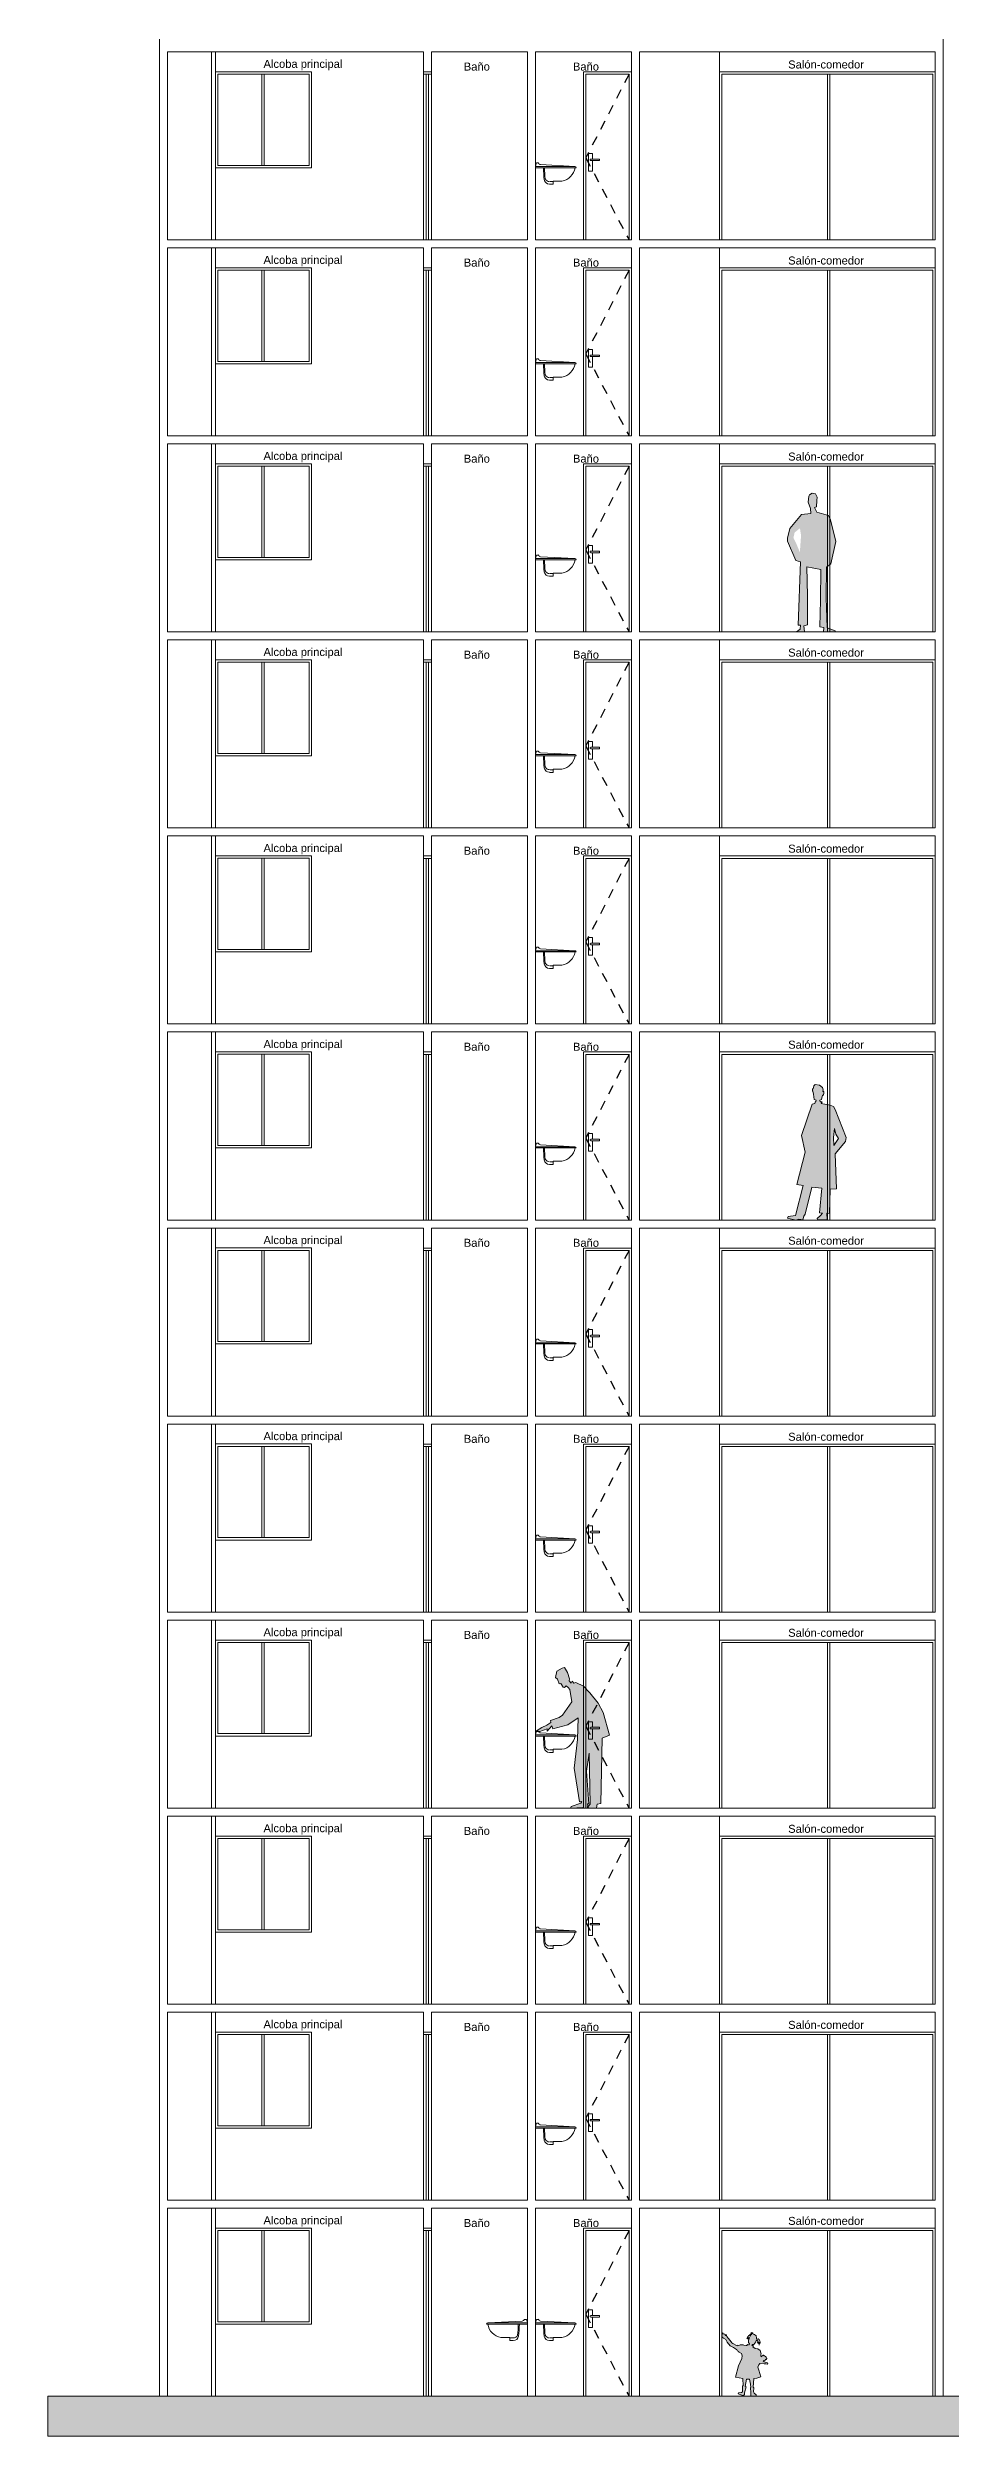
# Model space of a CAD drawing. Header units: metres. Extents: x 0 to 570, y -16 to 122.
# Drawn here: x 199.49 to 210.77, y -2.32 to 27.53 of the extents above; entities that cross this region are included whole.
import ezdxf

# ---------------------------------------------------------------- set-up
doc = ezdxf.new("R2010")
doc.units = ezdxf.units.M
doc.linetypes.add('ACAD_ISO02W100', pattern=[15, 12, -3])
for name, color, linetype, lineweight in [('ARQ-HATCH', 7, 'Continuous', 9), ('PRIMER PLANO', 252, 'Continuous', 9), ('PUERTAS Y VENTANAS EN FACHADA', 252, 'Continuous', 9), ('SEGUNDO PLANO', 252, 'Continuous', 9), ('TERCER PLANO', 251, 'Continuous', 9)]:
    doc.layers.add(name, color=color, linetype=linetype, lineweight=lineweight)
doc.layers.add('ARQ-PROYECCIONES', color=252, linetype='ACAD_ISO02W100')
doc.layers.add('ARQ-TEXTO', color=7, linetype='Continuous')
doc.styles.get("Standard").update_dxf_attribs({"font": 'arial.ttf'})

# ---------------------------------------------------------------- blocks, each defined once
blk = doc.blocks.new('lavamanos alzado')
at = {"layer": 'PRIMER PLANO'}
for p, q in [((179.801, 11.135), (179.814, 11.175)), ((180.295, 11.13), (179.801, 11.13)), ((179.801, 11.115), (180.312, 11.115)), ((179.814, 11.175), (179.838, 11.175)), ((179.867, 11.154), (180.295, 11.13)), ((179.979, 10.909), (180.023, 10.909)), ((179.985, 10.942), (180.016, 10.942)), ((180.023, 10.949), (180.133, 10.949)), ((180.023, 10.909), (180.023, 10.949))]:
    blk.add_line(p, q, dxfattribs=at)
for centre, radius, start, end in [((179.87, 11.189), 0.0351, 202.9474, 264.0532), ((181.702, 11.143), 1.8, 180.911, 185.6488), ((181.173, 11.127), 1.257, 180.5697, 186.941), ((180.099, 11.147), 0.201, 279.9809, 350.7953), ((180.292, 11.11), 0.0209, 14.2376, 83.0687), ((179.978, 10.977), 0.0679, 189.2426, 270.4454), ((179.975, 10.996), 0.0536, 202.1657, 273.7914)]:
    blk.add_arc(centre, radius, start, end, dxfattribs=at)
blk = doc.blocks.new('puerta baño')
at = {"layer": 'ARQ-PROYECCIONES', "ltscale": 0.01, "elevation": -0.07}
blk.add_lwpolyline([(178.67, 19.113), (179.21, 18.068), (178.67, 17.043)], dxfattribs=at)
at = {"layer": 'PUERTAS Y VENTANAS EN FACHADA', "linetype": 'ByBlock', "elevation": -0.07}
for points in [[(179.24, 17.043), (179.24, 19.143), (178.64, 19.143), (178.64, 17.043)], [(179.21, 17.043), (179.21, 19.113), (178.67, 19.113), (178.67, 17.043)], [(179.177, 17.903), (179.177, 18.123), (179.127, 18.123), (179.127, 18.053)], [(179.127, 18.033), (179.127, 17.903), (179.177, 17.903)]]:
    blk.add_lwpolyline(points, dxfattribs=at)
blk.add_lwpolyline([(179.147, 18.053), (179.037, 18.053), (179.037, 18.033), (179.147, 18.033, 1), (179.147, 18.053)], format="xyb", dxfattribs=at)
blk = doc.blocks.new('VENTANAS HABITACIONES ALZADO')
at = {"layer": 'PUERTAS Y VENTANAS EN FACHADA'}
for p, q in [((153.567, 29.086), (153.567, 27.946)), ((153.597, 27.946), (153.597, 29.086))]:
    blk.add_line(p, q, dxfattribs=at)
at = {"layer": 'PUERTAS Y VENTANAS EN FACHADA', "linetype": 'ByBlock'}
blk.add_line((154.188, 27.916), (152.988, 27.916), dxfattribs=at)
at = {"layer": 'PUERTAS Y VENTANAS EN FACHADA'}
for points in [[(152.988, 29.116), (154.188, 29.116)], [(152.988, 27.916), (152.988, 29.116)], [(153.018, 29.086), (154.158, 29.086)], [(153.018, 29.086), (153.018, 27.946)], [(154.158, 29.086), (154.158, 27.946)], [(154.188, 29.116), (154.188, 27.916)], [(154.188, 27.916), (152.988, 27.916)], [(154.158, 27.946), (153.018, 27.946)]]:
    blk.add_lwpolyline(points, dxfattribs=at)
blk = doc.blocks.new('ventanal completo')
at = {"layer": 'PUERTAS Y VENTANAS EN FACHADA'}
for p, q in [((188.107, 17.773), (190.807, 17.773)), ((189.457, 17.743), (189.457, 15.673)), ((189.487, 15.673), (189.487, 17.743))]:
    blk.add_line(p, q, dxfattribs=at)
for points in [[(188.137, 15.673), (188.137, 17.743), (190.777, 17.743), (190.777, 15.673)], [(189.487, 15.673), (189.457, 15.673)]]:
    blk.add_lwpolyline(points, dxfattribs=at)
blk = doc.blocks.new('puerta en cortesasa')
at = {"layer": 'PRIMER PLANO'}
for points in [[(192.091, 25.571), (192.091, 25.541), (192.191, 25.541), (192.191, 25.571)], [(192.126, 25.541), (192.126, 23.471)], [(192.156, 25.541), (192.156, 23.471)]]:
    blk.add_lwpolyline(points, dxfattribs=at)
at = {"layer": 'SEGUNDO PLANO'}
for points in [[(192.091, 25.541), (192.091, 23.471)], [(192.191, 25.541), (192.191, 23.471)]]:
    blk.add_lwpolyline(points, dxfattribs=at)

msp = doc.modelspace()

# ---------------------------------------------------------------- hatches: boundary and pattern name
at = {"layer": 'ARQ-HATCH'}
h = msp.add_hatch(color=256, dxfattribs=at)
h.dxf.hatch_style = 1
h.paths.add_polyline_path([(209.274, 21.635), (209.246, 21.687), (209.1, 21.729), (209.073, 21.788), (209.097, 21.798), (209.1, 21.874), (209.104, 21.916), (209.083, 21.958), (209.041, 21.968), (209.008, 21.947), (209.003, 21.93), (208.993, 21.855), (209.024, 21.777), (209.027, 21.714), (208.91, 21.701), (208.764, 21.524), (208.733, 21.406), (208.733, 21.368), (208.84, 21.125), (208.896, 21.108), (208.866, 20.317), (208.896, 20.317), (208.891, 20.269), (208.847, 20.235), (208.949, 20.235), (208.939, 20.308), (208.983, 20.322), (208.986, 20.684), (208.978, 21.047), (209.153, 21.014), (209.149, 20.629), (209.139, 20.298), (209.188, 20.288), (209.183, 20.233), (209.334, 20.235), (209.33, 20.247), (209.232, 20.283), (209.219, 20.657), (209.222, 21.042), (209.278, 21.083), (209.337, 21.361)])
h.paths.add_polyline_path([(208.904, 21.437), (208.889, 21.229), (208.847, 21.33), (208.809, 21.409), (208.823, 21.475), (208.89, 21.529)], flags=16)
h = msp.add_hatch(color=256, dxfattribs=at)
h.dxf.hatch_style = 1
h.paths.add_polyline_path([(208.852, 13.329), (208.931, 13.314), (208.836, 12.938), (208.744, 12.925), (208.733, 12.906), (208.837, 12.883), (208.875, 12.895), (208.927, 12.887), (208.938, 12.932), (208.957, 12.958), (209.04, 13.295), (209.163, 13.28), (209.133, 12.973), (209.174, 12.969), (209.148, 12.939), (209.107, 12.902), (209.111, 12.884), (209.208, 12.884), (209.231, 12.884), (209.227, 12.969), (209.26, 12.966), (209.268, 13.269), (209.347, 13.273), (209.332, 13.71), (209.459, 13.864), (209.466, 13.916), (209.332, 14.264), (209.309, 14.302), (209.269, 14.318), (209.154, 14.341), (209.167, 14.361), (209.141, 14.361), (209.138, 14.38), (209.16, 14.39), (209.17, 14.442), (209.183, 14.442), (209.187, 14.472), (209.19, 14.488), (209.177, 14.488), (209.18, 14.511), (209.17, 14.541), (209.134, 14.57), (209.079, 14.576), (209.07, 14.569), (209.062, 14.56), (209.054, 14.524), (209.048, 14.524), (209.045, 14.498), (209.051, 14.494), (209.058, 14.454), (209.069, 14.39), (209.091, 14.379), (209.089, 14.363), (209.08, 14.357), (209.078, 14.34), (209.042, 14.331), (208.908, 13.939), (208.957, 13.733)])
h.paths.add_polyline_path([(209.313, 13.814), (209.309, 13.915), (209.32, 14.027), (209.339, 13.956), (209.373, 13.9)], flags=16)
h = msp.add_hatch(color=256, dxfattribs=at)
h.dxf.hatch_style = 1
h.paths.add_polyline_path([(206.431, 6.727), (206.509, 6.446), (206.418, 6.409), (206.4, 5.589), (206.353, 5.583), (206.346, 5.535), (206.245, 5.534), (206.243, 5.553), (206.268, 5.583), (206.254, 6.219), (206.221, 5.995), (206.252, 5.586), (206.235, 5.585), (206.236, 5.56), (206.229, 5.533), (206.182, 5.535), (206.174, 5.541), (206.023, 5.533), (206.029, 5.553), (206.152, 5.594), (206.161, 5.615), (206.135, 5.611), (206.069, 6.031), (206.107, 6.39), (206.117, 6.66), (205.986, 6.575), (205.801, 6.526), (205.786, 6.561), (205.728, 6.493), (205.731, 6.525), (205.636, 6.492), (205.583, 6.491), (205.663, 6.542), (205.726, 6.571), (205.777, 6.604), (205.773, 6.629), (205.878, 6.664), (205.923, 6.695), (206.04, 6.86), (206.011, 7.017), (205.994, 7.04), (205.967, 7.06), (205.948, 7.039), (205.931, 7.046), (205.901, 7.091), (205.879, 7.088), (205.859, 7.145), (205.835, 7.167), (205.851, 7.244), (205.917, 7.282), (205.948, 7.29), (205.983, 7.228), (206.008, 7.149), (206.004, 7.124), (206.029, 7.096), (206.041, 7.12), (206.062, 7.096), (206.087, 7.104), (206.182, 7.058), (206.265, 6.976), (206.368, 6.843)])
h = msp.add_hatch(color=256, dxfattribs=at)
h.dxf.hatch_style = 1
h.paths.add_polyline_path([(208.163, -1.347), (208.166, -1.312), (208.16, -1.281), (208.13, -1.267), (208.117, -1.256), (208.111, -1.242), (208.095, -1.238), (208.095, -1.232), (208.059, -1.209), (208.016, -1.186), (207.98, -1.142), (207.964, -1.106), (207.935, -1.093), (207.92, -1.082), (207.913, -1.063), (207.913, -1.055), (207.918, -1.055), (207.914, -1.046), (207.918, -1.044), (207.922, -1.034), (207.919, -1.027), (207.923, -1.024), (207.93, -1.035), (207.949, -1.042), (207.961, -1.061), (207.96, -1.049), (207.967, -1.044), (207.97, -1.057), (207.978, -1.072), (207.992, -1.092), (208.018, -1.122), (208.038, -1.148), (208.053, -1.159), (208.098, -1.181), (208.111, -1.185), (208.114, -1.179), (208.124, -1.181), (208.141, -1.176), (208.16, -1.174), (208.18, -1.174), (208.188, -1.177), (208.217, -1.183), (208.23, -1.182), (208.23, -1.172), (208.234, -1.172), (208.246, -1.174), (208.256, -1.174), (208.258, -1.162), (208.245, -1.147), (208.248, -1.122), (208.257, -1.097), (208.26, -1.086), (208.256, -1.084), (208.253, -1.092), (208.244, -1.105), (208.245, -1.093), (208.239, -1.103), (208.245, -1.087), (208.237, -1.093), (208.241, -1.085), (208.227, -1.095), (208.238, -1.08), (208.23, -1.075), (208.241, -1.074), (208.245, -1.056), (208.258, -1.055), (208.266, -1.061), (208.273, -1.067), (208.273, -1.053), (208.28, -1.048), (208.26, -1.047), (208.287, -1.044), (208.27, -1.037), (208.287, -1.04), (208.275, -1.027), (208.29, -1.038), (208.282, -1.021), (208.293, -1.033), (208.296, -1.02), (208.299, -1.037), (208.301, -1.026), (208.306, -1.04), (208.322, -1.045), (208.343, -1.063), (208.347, -1.086), (208.346, -1.098), (208.35, -1.099), (208.353, -1.104), (208.366, -1.101), (208.382, -1.109), (208.39, -1.123), (208.392, -1.14), (208.387, -1.16), (208.384, -1.143), (208.379, -1.177), (208.378, -1.148), (208.373, -1.158), (208.373, -1.142), (208.37, -1.152), (208.369, -1.137), (208.361, -1.155), (208.363, -1.13), (208.361, -1.125), (208.352, -1.113), (208.346, -1.119), (208.341, -1.12), (208.338, -1.137), (208.326, -1.155), (208.315, -1.17), (208.298, -1.172), (208.29, -1.181), (208.3, -1.182), (208.309, -1.192), (208.302, -1.199), (208.332, -1.219), (208.365, -1.225), (208.393, -1.246), (208.403, -1.273), (208.407, -1.288), (208.399, -1.297), (208.401, -1.303), (208.399, -1.312), (208.409, -1.326), (208.413, -1.317), (208.423, -1.313), (208.425, -1.306), (208.429, -1.302), (208.435, -1.303), (208.439, -1.306), (208.44, -1.311), (208.448, -1.313), (208.458, -1.319), (208.466, -1.329), (208.47, -1.339), (208.475, -1.343), (208.476, -1.35), (208.473, -1.356), (208.467, -1.356), (208.464, -1.355), (208.455, -1.367), (208.448, -1.37), (208.44, -1.371), (208.43, -1.373), (208.443, -1.386), (208.467, -1.397), (208.485, -1.4), (208.487, -1.407), (208.479, -1.418), (208.463, -1.412), (208.441, -1.411), (208.423, -1.405), (208.399, -1.41), (208.389, -1.409), (208.376, -1.423), (208.364, -1.453), (208.376, -1.492), (208.402, -1.576), (208.351, -1.589), (208.312, -1.597), (208.306, -1.704), (208.314, -1.71), (208.309, -1.763), (208.319, -1.779), (208.343, -1.8), (208.342, -1.816), (208.292, -1.817), (208.278, -1.814), (208.276, -1.773), (208.27, -1.707), (208.277, -1.706), (208.272, -1.664), (208.26, -1.605), (208.221, -1.603), (208.207, -1.694), (208.216, -1.698), (208.197, -1.774), (208.196, -1.796), (208.186, -1.808), (208.164, -1.802), (208.117, -1.787), (208.12, -1.775), (208.161, -1.769), (208.17, -1.76), (208.17, -1.687), (208.179, -1.686), (208.175, -1.595), (208.084, -1.578), (208.121, -1.438)])
at = {"layer": 'PRIMER PLANO'}
h = msp.add_hatch(color=256, dxfattribs=at)
h.dxf.hatch_style = 1
h.paths.add_polyline_path([(199.486, -1.817), (199.486, -2.317), (269.298, -2.317), (269.298, -1.817)])

# ---------------------------------------------------------------- linework, layer by layer
for points in [[(200.983, -1.817), (200.883, -1.817), (200.883, 48.183), (200.983, 48.183), (200.983, 47.483), (210.582, 47.483), (210.582, 48.183), (212.283, 48.183)], [(210.682, 48.083), (210.682, -1.717), (210.682, -1.817), (210.582, -1.817), (210.582, 0.533), (206.883, 0.533), (206.883, -1.717), (206.883, -1.817), (206.783, -1.817), (206.783, 0.533), (205.583, 0.533), (205.583, 0.433), (205.583, 0.333), (205.583, -1.717), (205.583, -1.817), (205.483, -1.817), (205.483, 0.533), (204.283, 0.533), (204.283, 0.283), (204.183, 0.283), (204.183, 0.533), (200.983, 0.533), (200.983, -1.817), (200.883, -1.817)], [(200.983, 25.133), (200.983, 27.483), (204.183, 27.483), (204.183, 27.233), (204.283, 27.233), (204.283, 27.483), (205.483, 27.483), (205.483, 25.133), (200.983, 25.133)], [(201.533, 27.483), (201.533, 25.133)], [(201.583, 27.483), (201.583, 25.133)], [(200.983, 22.683), (200.983, 25.033), (204.183, 25.033), (204.183, 24.783), (204.283, 24.783), (204.283, 25.033), (205.483, 25.033), (205.483, 22.683), (200.983, 22.683)], [(201.533, 25.033), (201.533, 22.683)], [(201.583, 25.033), (201.583, 22.683)], [(200.983, 20.233), (200.983, 22.583), (204.183, 22.583), (204.183, 22.333), (204.283, 22.333), (204.283, 22.583), (205.483, 22.583), (205.483, 20.233), (200.983, 20.233)], [(201.533, 22.583), (201.533, 20.233)], [(201.583, 22.583), (201.583, 20.233)], [(200.983, 17.783), (200.983, 20.133), (204.183, 20.133), (204.183, 19.883), (204.283, 19.883), (204.283, 20.133), (205.483, 20.133), (205.483, 17.783), (200.983, 17.783)], [(201.533, 20.133), (201.533, 17.783)], [(201.583, 20.133), (201.583, 17.783)], [(200.983, 15.333), (200.983, 17.683), (204.183, 17.683), (204.183, 17.433), (204.283, 17.433), (204.283, 17.683), (205.483, 17.683), (205.483, 15.333), (200.983, 15.333)], [(201.533, 17.683), (201.533, 15.333)], [(201.583, 17.683), (201.583, 15.333)], [(200.983, 12.883), (200.983, 15.233), (204.183, 15.233), (204.183, 14.983), (204.283, 14.983), (204.283, 15.233), (205.483, 15.233), (205.483, 12.883), (200.983, 12.883)], [(201.533, 15.233), (201.533, 12.883)], [(201.583, 15.233), (201.583, 12.883)], [(200.983, 10.433), (200.983, 12.783), (204.183, 12.783), (204.183, 12.533), (204.283, 12.533), (204.283, 12.783), (205.483, 12.783), (205.483, 10.433), (200.983, 10.433)], [(201.533, 12.783), (201.533, 10.433)], [(201.583, 12.783), (201.583, 10.433)], [(200.983, 7.983), (200.983, 10.333), (204.183, 10.333), (204.183, 10.083), (204.283, 10.083), (204.283, 10.333), (205.483, 10.333), (205.483, 7.983), (200.983, 7.983)], [(201.533, 10.333), (201.533, 7.983)], [(201.583, 10.333), (201.583, 7.983)], [(200.983, 5.533), (200.983, 7.883), (204.183, 7.883), (204.183, 7.633), (204.283, 7.633), (204.283, 7.883), (205.483, 7.883), (205.483, 5.533), (200.983, 5.533)], [(201.533, 7.883), (201.533, 5.533)], [(201.583, 7.883), (201.583, 5.533)], [(200.983, 3.083), (200.983, 5.433), (204.183, 5.433), (204.183, 5.183), (204.283, 5.183), (204.283, 5.433), (205.483, 5.433), (205.483, 3.083), (200.983, 3.083)], [(201.533, 5.433), (201.533, 3.083)], [(201.583, 5.433), (201.583, 3.083)], [(200.983, 0.633), (200.983, 2.983), (204.183, 2.983), (204.183, 2.733), (204.283, 2.733), (204.283, 2.983), (205.483, 2.983), (205.483, 0.633), (200.983, 0.633)], [(201.533, 2.983), (201.533, 0.633)], [(201.583, 2.983), (201.583, 0.633)], [(201.533, 0.533), (201.533, -1.817)], [(201.583, 0.533), (201.583, -1.817)], [(208.306, -1.04), (208.322, -1.045), (208.343, -1.063), (208.347, -1.086), (208.346, -1.098), (208.35, -1.099), (208.353, -1.104), (208.366, -1.101), (208.382, -1.109), (208.39, -1.123), (208.392, -1.14), (208.387, -1.16), (208.384, -1.143), (208.379, -1.177), (208.378, -1.148), (208.373, -1.158), (208.373, -1.142), (208.37, -1.152), (208.369, -1.137), (208.361, -1.155), (208.363, -1.13), (208.361, -1.125), (208.352, -1.113), (208.346, -1.119), (208.341, -1.12), (208.338, -1.137), (208.326, -1.155), (208.315, -1.17), (208.298, -1.172), (208.29, -1.181), (208.3, -1.182), (208.309, -1.192), (208.302, -1.199), (208.332, -1.219), (208.365, -1.225), (208.393, -1.246), (208.403, -1.273), (208.407, -1.288), (208.399, -1.297), (208.401, -1.303), (208.399, -1.312), (208.409, -1.326), (208.413, -1.317), (208.423, -1.313), (208.425, -1.306), (208.429, -1.302), (208.435, -1.303), (208.439, -1.306), (208.44, -1.311), (208.448, -1.313), (208.458, -1.319), (208.466, -1.329), (208.47, -1.339), (208.475, -1.343), (208.476, -1.35), (208.473, -1.356), (208.467, -1.356), (208.464, -1.355), (208.455, -1.367), (208.448, -1.37), (208.44, -1.371), (208.43, -1.373), (208.443, -1.386), (208.467, -1.397), (208.485, -1.4), (208.487, -1.407), (208.479, -1.418), (208.463, -1.412), (208.441, -1.411), (208.423, -1.405), (208.399, -1.41), (208.389, -1.409), (208.376, -1.423), (208.364, -1.453), (208.376, -1.492), (208.402, -1.576), (208.351, -1.589), (208.312, -1.597), (208.306, -1.704), (208.314, -1.71), (208.309, -1.763), (208.319, -1.779), (208.343, -1.8), (208.342, -1.816), (208.292, -1.817), (208.278, -1.814), (208.276, -1.773), (208.27, -1.707), (208.277, -1.706), (208.272, -1.664), (208.26, -1.605), (208.221, -1.603), (208.207, -1.694), (208.216, -1.698), (208.197, -1.774), (208.196, -1.796), (208.186, -1.808), (208.164, -1.802), (208.117, -1.787), (208.12, -1.775), (208.161, -1.769), (208.17, -1.76), (208.17, -1.687), (208.179, -1.686), (208.175, -1.595), (208.084, -1.578), (208.121, -1.438), (208.163, -1.347), (208.166, -1.312), (208.16, -1.281), (208.13, -1.267), (208.117, -1.256), (208.111, -1.242), (208.095, -1.238), (208.095, -1.232), (208.059, -1.209), (208.016, -1.186), (207.98, -1.142), (207.964, -1.106), (207.935, -1.093), (207.92, -1.082), (207.913, -1.063), (207.913, -1.055), (207.918, -1.055), (207.914, -1.046), (207.918, -1.044), (207.922, -1.034), (207.919, -1.027), (207.923, -1.024), (207.93, -1.035), (207.949, -1.042), (207.961, -1.061), (207.96, -1.049), (207.967, -1.044), (207.97, -1.057), (207.978, -1.072), (207.992, -1.092), (208.018, -1.122), (208.038, -1.148), (208.053, -1.159), (208.098, -1.181), (208.111, -1.185), (208.114, -1.179), (208.124, -1.181), (208.141, -1.176), (208.16, -1.174), (208.18, -1.174), (208.188, -1.177), (208.217, -1.183), (208.23, -1.182), (208.23, -1.172), (208.234, -1.172), (208.246, -1.174), (208.256, -1.174), (208.258, -1.162), (208.245, -1.147), (208.248, -1.122), (208.257, -1.097), (208.26, -1.086), (208.256, -1.084), (208.253, -1.092), (208.244, -1.105), (208.245, -1.093), (208.239, -1.103), (208.245, -1.087), (208.237, -1.093), (208.241, -1.085), (208.227, -1.095), (208.238, -1.08), (208.23, -1.075), (208.241, -1.074), (208.245, -1.056), (208.258, -1.055), (208.266, -1.061), (208.273, -1.067), (208.273, -1.053), (208.28, -1.048), (208.26, -1.047), (208.287, -1.044), (208.27, -1.037), (208.287, -1.04), (208.275, -1.027), (208.29, -1.038), (208.282, -1.021), (208.293, -1.033), (208.296, -1.02), (208.299, -1.037), (208.301, -1.026), (208.306, -1.04)], [(199.486, -2.317), (269.298, -2.317), (269.298, -1.817), (199.486, -1.817), (199.486, -2.317)]]:
    msp.add_lwpolyline(points, dxfattribs=at)
for points in [[(205.583, 27.483), (206.783, 27.483), (206.783, 25.133), (205.583, 25.133)], [(206.883, 27.483), (210.582, 27.483), (210.582, 25.133), (206.883, 25.133)], [(205.583, 25.033), (206.783, 25.033), (206.783, 22.683), (205.583, 22.683)], [(206.883, 25.033), (210.582, 25.033), (210.582, 22.683), (206.883, 22.683)], [(205.583, 22.583), (206.783, 22.583), (206.783, 20.233), (205.583, 20.233)], [(206.883, 22.583), (210.582, 22.583), (210.582, 20.233), (206.883, 20.233)], [(209.041, 21.968), (209.083, 21.958), (209.104, 21.916), (209.1, 21.874), (209.097, 21.798), (209.073, 21.788), (209.1, 21.729), (209.246, 21.687), (209.274, 21.635), (209.337, 21.361), (209.278, 21.083), (209.222, 21.042), (209.219, 20.657), (209.232, 20.283), (209.33, 20.247), (209.334, 20.235), (209.183, 20.233), (209.188, 20.288), (209.139, 20.298), (209.149, 20.629), (209.153, 21.014), (208.978, 21.047), (208.986, 20.684), (208.983, 20.322), (208.939, 20.308), (208.949, 20.235), (208.847, 20.235), (208.891, 20.269), (208.896, 20.317), (208.866, 20.317), (208.896, 21.108), (208.84, 21.125), (208.733, 21.368), (208.733, 21.406), (208.764, 21.524), (208.91, 21.701), (209.027, 21.714), (209.024, 21.777), (208.993, 21.855), (209.003, 21.93), (209.008, 21.947)], [(205.583, 20.133), (206.783, 20.133), (206.783, 17.783), (205.583, 17.783)], [(206.883, 20.133), (210.582, 20.133), (210.582, 17.783), (206.883, 17.783)], [(205.583, 17.683), (206.783, 17.683), (206.783, 15.333), (205.583, 15.333)], [(206.883, 17.683), (210.582, 17.683), (210.582, 15.333), (206.883, 15.333)], [(205.583, 15.233), (206.783, 15.233), (206.783, 12.883), (205.583, 12.883)], [(206.883, 15.233), (210.582, 15.233), (210.582, 12.883), (206.883, 12.883)], [(209.174, 12.969), (209.133, 12.973), (209.163, 13.28), (209.04, 13.295), (208.957, 12.958), (208.938, 12.932), (208.927, 12.887), (208.875, 12.895), (208.837, 12.883), (208.733, 12.906), (208.744, 12.925), (208.836, 12.938), (208.931, 13.314), (208.852, 13.329), (208.957, 13.733), (208.908, 13.939), (209.042, 14.331), (209.078, 14.34), (209.08, 14.357), (209.089, 14.363), (209.091, 14.379), (209.069, 14.39), (209.058, 14.454), (209.051, 14.494), (209.045, 14.498), (209.048, 14.524), (209.054, 14.524), (209.062, 14.56), (209.07, 14.569), (209.079, 14.576), (209.134, 14.57), (209.17, 14.541), (209.18, 14.511), (209.177, 14.488), (209.19, 14.488), (209.187, 14.472), (209.183, 14.442), (209.17, 14.442), (209.16, 14.39), (209.138, 14.38), (209.141, 14.361), (209.167, 14.361), (209.154, 14.341), (209.269, 14.318), (209.309, 14.302), (209.332, 14.264), (209.466, 13.916), (209.459, 13.864), (209.332, 13.71), (209.347, 13.273), (209.268, 13.269), (209.26, 12.966), (209.227, 12.969), (209.231, 12.884), (209.208, 12.884), (209.111, 12.884), (209.107, 12.902), (209.148, 12.939)], [(209.339, 13.956), (209.373, 13.9), (209.313, 13.814), (209.309, 13.915), (209.32, 14.027)], [(205.583, 12.783), (206.783, 12.783), (206.783, 10.433), (205.583, 10.433)], [(206.883, 12.783), (210.582, 12.783), (210.582, 10.433), (206.883, 10.433)], [(205.583, 10.333), (206.783, 10.333), (206.783, 7.983), (205.583, 7.983)], [(206.883, 10.333), (210.582, 10.333), (210.582, 7.983), (206.883, 7.983)], [(205.583, 7.883), (206.783, 7.883), (206.783, 5.533), (205.583, 5.533)], [(206.883, 7.883), (210.582, 7.883), (210.582, 5.533), (206.883, 5.533)], [(205.917, 7.282), (205.851, 7.244), (205.835, 7.167), (205.859, 7.145), (205.879, 7.088), (205.901, 7.091), (205.931, 7.046), (205.948, 7.039), (205.967, 7.06), (205.994, 7.04), (206.011, 7.017), (206.04, 6.86), (205.923, 6.695), (205.878, 6.664), (205.773, 6.629), (205.777, 6.604), (205.726, 6.571), (205.663, 6.542), (205.583, 6.491), (205.636, 6.492), (205.731, 6.525), (205.728, 6.493), (205.786, 6.561), (205.801, 6.526), (205.986, 6.575), (206.117, 6.66), (206.107, 6.39), (206.069, 6.031), (206.135, 5.611), (206.161, 5.615), (206.152, 5.594), (206.029, 5.553), (206.023, 5.533), (206.174, 5.541), (206.182, 5.535), (206.229, 5.533), (206.236, 5.56), (206.235, 5.585), (206.252, 5.586), (206.221, 5.995), (206.254, 6.219), (206.268, 5.583), (206.243, 5.553), (206.245, 5.534), (206.346, 5.535), (206.353, 5.583), (206.4, 5.589), (206.418, 6.409), (206.509, 6.446), (206.431, 6.727), (206.368, 6.843), (206.265, 6.976), (206.182, 7.058), (206.087, 7.104), (206.062, 7.096), (206.041, 7.12), (206.029, 7.096), (206.004, 7.124), (206.008, 7.149), (205.983, 7.228), (205.948, 7.29)], [(205.583, 5.433), (206.783, 5.433), (206.783, 3.083), (205.583, 3.083)], [(206.883, 5.433), (210.582, 5.433), (210.582, 3.083), (206.883, 3.083)], [(205.583, 2.983), (206.783, 2.983), (206.783, 0.633), (205.583, 0.633)], [(206.883, 2.983), (210.582, 2.983), (210.582, 0.633), (206.883, 0.633)], [(199.486, -2.317), (269.298, -2.317), (269.298, -1.817), (199.486, -1.817)]]:
    msp.add_lwpolyline(points, close=True, dxfattribs=at)
at = {"layer": 'SEGUNDO PLANO'}
for points in [[(207.883, 27.483), (207.883, 25.133)], [(207.883, 25.033), (207.883, 22.683)], [(207.883, 22.583), (207.883, 20.233)], [(207.883, 20.133), (207.883, 17.783)], [(207.883, 17.683), (207.883, 15.333)], [(207.883, 15.233), (207.883, 12.883)], [(207.883, 12.783), (207.883, 10.433)], [(207.883, 10.333), (207.883, 7.983)], [(207.883, 7.883), (207.883, 5.533)], [(207.883, 5.433), (207.883, 3.083)], [(207.883, 2.983), (207.883, 0.633)], [(207.883, 0.533), (207.883, -1.817)]]:
    msp.add_lwpolyline(points, dxfattribs=at)

# ---------------------------------------------------------------- block references
at = {"layer": 'ARQ-PROYECCIONES'}
for p in [(19.776, 9.46), (19.776, 7.01), (19.776, 4.56), (19.776, 2.11), (19.776, -0.34), (19.776, -2.79), (19.776, -5.24), (19.776, -7.69), (19.776, -10.14), (19.776, -12.59), (19.776, -15.04), (19.776, -17.49)]:
    msp.add_blockref('ventanal completo', p, dxfattribs=at)
at = {"layer": 'PRIMER PLANO'}
for name, p in [('VENTANAS HABITACIONES ALZADO', (48.595, -1.882)), ('puerta en cortesasa', (12.092, 1.662)), ('VENTANAS HABITACIONES ALZADO', (48.595, -4.332)), ('puerta en cortesasa', (12.092, -0.788)), ('VENTANAS HABITACIONES ALZADO', (48.595, -6.782)), ('puerta en cortesasa', (12.092, -3.238)), ('VENTANAS HABITACIONES ALZADO', (48.595, -9.232)), ('puerta en cortesasa', (12.092, -5.688)), ('VENTANAS HABITACIONES ALZADO', (48.595, -11.682)), ('puerta en cortesasa', (12.092, -8.138)), ('VENTANAS HABITACIONES ALZADO', (48.595, -14.132)), ('puerta en cortesasa', (12.092, -10.588)), ('VENTANAS HABITACIONES ALZADO', (48.595, -16.582)), ('puerta en cortesasa', (12.092, -13.038)), ('VENTANAS HABITACIONES ALZADO', (48.595, -19.032)), ('puerta en cortesasa', (12.092, -15.488)), ('VENTANAS HABITACIONES ALZADO', (48.595, -21.482)), ('puerta en cortesasa', (12.092, -17.938)), ('VENTANAS HABITACIONES ALZADO', (48.595, -23.932)), ('puerta en cortesasa', (12.092, -20.388)), ('VENTANAS HABITACIONES ALZADO', (48.595, -26.382)), ('puerta en cortesasa', (12.092, -22.838)), ('VENTANAS HABITACIONES ALZADO', (48.595, -28.832)), ('puerta en cortesasa', (12.092, -25.288))]:
    msp.add_blockref(name, p, dxfattribs=at)
at = {"layer": 'PRIMER PLANO', "xscale": -1}
for p in [(385.423, 8.09, 0.07), (385.423, 5.64, 0.07), (385.423, 3.19, 0.07), (385.423, 0.74, 0.07), (385.423, -1.71, 0.07), (385.423, -4.16, 0.07), (385.423, -6.61, 0.07), (385.423, -9.06, 0.07), (385.423, -11.51, 0.07), (385.423, -13.96, 0.07), (385.423, -16.41, 0.07), (385.423, -18.86, 0.07)]:
    msp.add_blockref('puerta baño', p, dxfattribs=at)
at = {"layer": 'TERCER PLANO'}
for p in [(25.781, 14.919), (25.781, 12.469), (25.781, 10.019), (25.781, 7.569), (25.781, 5.119), (25.781, 2.669), (25.781, 0.219), (25.781, -2.231), (25.781, -4.681), (25.781, -7.131), (25.781, -9.581), (25.781, -12.031)]:
    msp.add_blockref('lavamanos alzado', p, dxfattribs=at)
at = {"layer": 'TERCER PLANO', "xscale": -1}
msp.add_blockref('lavamanos alzado', (385.284, -12.031), dxfattribs=at)

# ---------------------------------------------------------------- texts
at = {"layer": 'ARQ-TEXTO', "char_height": 0.1}
for s, insert, attachment_point in [('Alcoba principal', (202.183, 27.252), 7), ('Baño', (204.687, 27.247), 7), ('Baño', (206.378, 27.247), 9), ('Salón-comedor', (208.743, 27.273), 7), ('Alcoba principal', (202.183, 24.802), 7), ('Baño', (204.687, 24.797), 7), ('Baño', (206.378, 24.797), 9), ('Salón-comedor', (208.743, 24.823), 7), ('Alcoba principal', (202.183, 22.352), 7), ('Baño', (204.687, 22.347), 7), ('Baño', (206.378, 22.347), 9), ('Salón-comedor', (208.743, 22.373), 7), ('Alcoba principal', (202.183, 19.902), 7), ('Baño', (204.687, 19.897), 7), ('Baño', (206.378, 19.897), 9), ('Salón-comedor', (208.743, 19.923), 7), ('Alcoba principal', (202.183, 17.452), 7), ('Baño', (204.687, 17.447), 7), ('Baño', (206.378, 17.447), 9), ('Salón-comedor', (208.743, 17.473), 7), ('Alcoba principal', (202.183, 15.002), 7), ('Baño', (204.687, 14.997), 7), ('Baño', (206.378, 14.997), 9), ('Salón-comedor', (208.743, 15.023), 7), ('Alcoba principal', (202.183, 12.552), 7), ('Baño', (204.687, 12.547), 7), ('Baño', (206.378, 12.547), 9), ('Salón-comedor', (208.743, 12.573), 7), ('Alcoba principal', (202.183, 10.102), 7), ('Baño', (204.687, 10.097), 7), ('Baño', (206.378, 10.097), 9), ('Salón-comedor', (208.743, 10.123), 7), ('Alcoba principal', (202.183, 7.652), 7), ('Salón-comedor', (208.743, 7.673), 7), ('Baño', (204.687, 7.647), 7), ('Baño', (206.378, 7.647), 9), ('Alcoba principal', (202.183, 5.202), 7), ('Baño', (204.687, 5.197), 7), ('Baño', (206.378, 5.197), 9), ('Salón-comedor', (208.743, 5.223), 7), ('Alcoba principal', (202.183, 2.752), 7), ('Baño', (204.687, 2.747), 7), ('Baño', (206.378, 2.747), 9), ('Salón-comedor', (208.743, 2.773), 7), ('Alcoba principal', (202.183, 0.302), 7), ('Baño', (204.687, 0.297), 7), ('Baño', (206.378, 0.297), 9), ('Salón-comedor', (208.743, 0.323), 7)]:
    msp.add_mtext_dynamic_manual_height_columns(s, width=2.45839, gutter_width=12.5, heights=[0], dxfattribs=dict(at, insert=insert, attachment_point=attachment_point))

doc.saveas('drawing.dxf')
